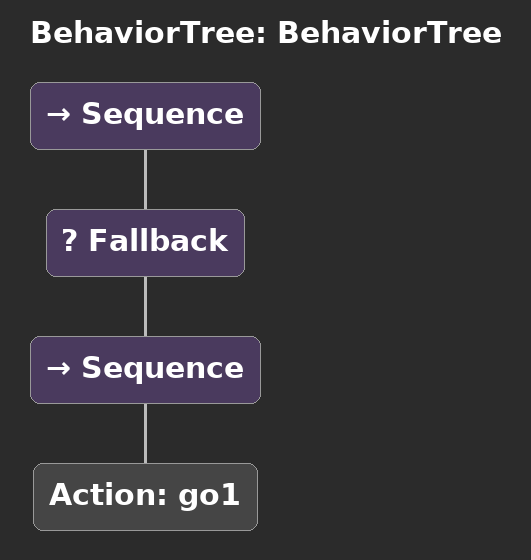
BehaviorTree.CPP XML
<?xml version="1.0"?>
<root main_tree_to_execute="BehaviorTree">
    <BehaviorTree ID="BehaviorTree">
        <Sequence>
            <Fallback>
                <Sequence>
                    <Action ID="go1"/>
                </Sequence>
            </Fallback>
        </Sequence>
    </BehaviorTree>
</root>
